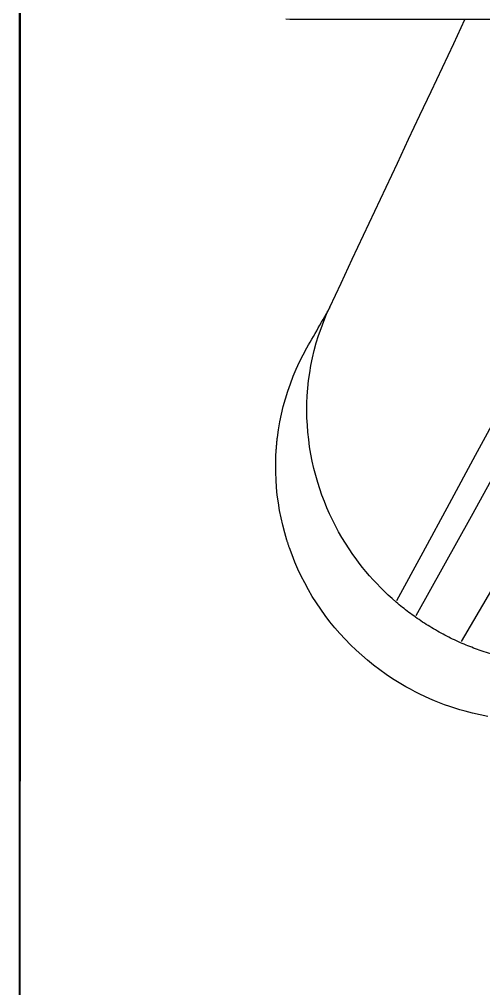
# Model space of a CAD drawing. Extents: x 11992 to 29481, y -6727 to 6811.
# Drawn here: x 14399.61 to 14408.78, y 1381.45 to 1400.6 of the extents above; entities that cross this region are included whole.
import ezdxf

# ---------------------------------------------------------------- set-up
doc = ezdxf.new("R2010")
doc.units = 0
doc.header["$MEASUREMENT"] = 0
doc.linetypes.add('DASHED', pattern=[19.05, 12.7, -6.35])
doc.layers.get('0').update_dxf_attribs({"color": 8, "linetype": 'CONTINUOUS'})
doc.layers.add('DQ-BEAM-DASH', color=8, linetype='DASHED')
doc.layers.add('WALL', color=8, linetype='CONTINUOUS')

# ---------------------------------------------------------------- blocks, each defined once
blk = doc.blocks.new('MB-B')
at = {"layer": 'DQ-BEAM-DASH', "ltscale": 0.01}
blk.add_line((-15700, 7400), (-15700, 5200.001), dxfattribs=at)

msp = doc.modelspace()

# ---------------------------------------------------------------- linework, layer by layer
for p, q in [((14399.619, 630.595, -2440.428), (14399.629, 3630.597, -2440.428)), ((14399.625, 1409.808, -2336.517), (14399.625, 1400.265, -2382.65)), ((14399.625, 1409.313, -2336.557), (14399.625, 1399.865, -2382.668)), ((14399.625, 1408.561, -2336.557), (14399.625, 1399.225, -2382.668)), ((14399.625, 1404.646, -2354.904), (14399.625, 1396.891, -2393.214)), ((14399.625, 1401.575, -2423.919), (14399.625, 1399.621, -2431.348)), ((14399.625, 1400.564, -2374.079), (14399.625, 1401.353, -2370.192)), ((14399.625, 1400.739, -1938.877), (14399.625, 1400.487, -1938.961)), ((14399.625, 1400.363, -2122.841), (14399.625, 1400.649, -2122.941)), ((14404.95, 1400.599, -1930.428), (14404.87, 1400.603, -1930.428)), ((14435.876, 1400.599, -1930.428), (14404.95, 1400.599, -1930.428)), ((14408.186, 1400.125, -1930.428), (14408.408, 1400.599, -1930.428)), ((14399.625, 1399.775, -2377.966), (14399.625, 1400.564, -2374.079)), ((14399.625, 1400.487, -1938.961), (14399.625, 1400.216, -1939.061)), ((14399.625, 1400.081, -2122.733), (14399.625, 1400.363, -2122.841)), ((14399.625, 1400.265, -2382.65), (14399.625, 1389.11, -2436.385)), ((14399.625, 1400.216, -1939.061), (14399.625, 1399.949, -1939.168)), ((14399.625, 1399.814, -2122.621), (14399.625, 1400.081, -2122.733)), ((14407.964, 1399.652, -1930.428), (14408.186, 1400.125, -1930.428)), ((14399.625, 1399.949, -1939.168), (14399.625, 1399.685, -1939.284)), ((14399.625, 1399.865, -2382.668), (14399.625, 1388.813, -2436.366)), ((14399.625, 1399.55, -2122.501), (14399.625, 1399.814, -2122.621)), ((14399.625, 1398.986, -2381.853), (14399.625, 1399.775, -2377.966)), ((14399.625, 1399.685, -1939.284), (14399.625, 1399.425, -1939.407)), ((14407.741, 1399.178, -1930.428), (14407.964, 1399.652, -1930.428)), ((14399.625, 1399.621, -2431.348), (14399.625, 1397.667, -2438.777)), ((14399.625, 1399.29, -2122.373), (14399.625, 1399.55, -2122.501)), ((14399.625, 1399.425, -1939.407), (14399.625, 1399.169, -1939.537)), ((14399.625, 1399.034, -2122.237), (14399.625, 1399.29, -2122.373)), ((14399.625, 1399.225, -2382.668), (14399.625, 1388.306, -2436.366)), ((14399.625, 1399.169, -1939.537), (14399.625, 1398.917, -1939.675)), ((14407.518, 1398.705, -1930.428), (14407.741, 1399.178, -1930.428)), ((14399.625, 1398.783, -2122.095), (14399.625, 1399.034, -2122.237)), ((14399.625, 1398.196, -2385.74), (14399.625, 1398.986, -2381.853)), ((14399.625, 1398.917, -1939.675), (14399.625, 1398.67, -1939.82)), ((14399.625, 1398.536, -2121.945), (14399.625, 1398.783, -2122.095)), ((14407.296, 1398.231, -1930.428), (14407.518, 1398.705, -1930.428)), ((14399.625, 1398.67, -1939.82), (14399.625, 1398.426, -1939.971)), ((14399.625, 1398.294, -2121.788), (14399.625, 1398.536, -2121.945)), ((14399.625, 1398.426, -1939.971), (14399.625, 1398.188, -1940.13)), ((14399.625, 1398.056, -2121.625), (14399.625, 1398.294, -2121.788)), ((14399.625, 1397.407, -2389.626), (14399.625, 1398.196, -2385.74)), ((14399.625, 1398.188, -1940.13), (14399.625, 1397.955, -1940.295)), ((14407.073, 1397.757, -1930.428), (14407.296, 1398.231, -1930.428)), ((14399.625, 1397.824, -2121.455), (14399.625, 1398.056, -2121.625)), ((14399.625, 1397.955, -1940.295), (14399.625, 1397.726, -1940.466)), ((14399.625, 1397.597, -2121.278), (14399.625, 1397.824, -2121.455)), ((14399.625, 1397.726, -1940.466), (14399.625, 1397.503, -1940.644)), ((14406.851, 1397.284, -1930.428), (14407.073, 1397.757, -1930.428)), ((14399.625, 1397.659, -2438.757), (14399.625, 1397.662, -2438.774)), ((14399.625, 1397.662, -2438.774), (14399.625, 1397.662, -2438.79)), ((14399.625, 1397.662, -2438.79), (14399.625, 1397.659, -2438.806)), ((14399.625, 1397.659, -2438.808), (14399.625, 1397.625, -2438.912)), ((14399.625, 1397.654, -2438.74), (14399.625, 1397.659, -2438.757)), ((14399.625, 1397.645, -2438.722), (14399.625, 1397.654, -2438.74)), ((14399.625, 1397.633, -2438.703), (14399.625, 1397.645, -2438.722)), ((14399.625, 1397.619, -2438.683), (14399.625, 1397.633, -2438.703)), ((14399.625, 1397.625, -2438.912), (14399.625, 1397.584, -2439.009)), ((14399.625, 1397.602, -2438.663), (14399.625, 1397.619, -2438.683)), ((14399.625, 1397.582, -2438.643), (14399.625, 1397.602, -2438.663)), ((14399.625, 1397.375, -2121.096), (14399.625, 1397.597, -2121.278)), ((14399.625, 1397.584, -2439.009), (14399.625, 1397.537, -2439.099)), ((14399.625, 1397.559, -2438.622), (14399.625, 1397.582, -2438.643)), ((14399.625, 1397.534, -2438.6), (14399.625, 1397.559, -2438.622)), ((14399.625, 1397.537, -2439.099), (14399.625, 1397.484, -2439.182)), ((14399.625, 1397.505, -2438.578), (14399.625, 1397.534, -2438.6)), ((14399.625, 1397.503, -1940.644), (14399.625, 1397.278, -1940.834)), ((14399.625, 1397.47, -2438.552), (14399.625, 1397.501, -2438.574)), ((14399.625, 1397.484, -2439.182), (14399.625, 1397.424, -2439.259)), ((14399.625, 1397.437, -2438.529), (14399.625, 1397.47, -2438.552)), ((14399.625, 1397.401, -2438.506), (14399.625, 1397.437, -2438.529)), ((14399.625, 1397.424, -2439.259), (14399.625, 1397.357, -2439.329)), ((14399.625, 1396.617, -2393.513), (14399.625, 1397.407, -2389.626)), ((14399.625, 1397.363, -2438.482), (14399.625, 1397.401, -2438.506)), ((14399.625, 1397.159, -2120.907), (14399.625, 1397.375, -2121.096)), ((14399.625, 1397.322, -2438.458), (14399.625, 1397.363, -2438.482)), ((14399.625, 1397.357, -2439.329), (14399.625, 1397.284, -2439.392)), ((14399.625, 1397.278, -2438.434), (14399.625, 1397.322, -2438.458)), ((14399.625, 1397.284, -2439.392), (14399.625, 1397.205, -2439.448)), ((14399.625, 1397.278, -1940.834), (14399.625, 1397.058, -1941.031)), ((14399.625, 1397.232, -2438.409), (14399.625, 1397.278, -2438.434)), ((14399.625, 1397.184, -2438.383), (14399.625, 1397.232, -2438.409)), ((14399.625, 1397.215, -2440.393), (14399.625, 1397.217, -2440.437)), ((14399.625, 1397.217, -2440.437), (14399.625, 1397.216, -2440.481)), ((14399.625, 1397.216, -2440.481), (14399.625, 1397.215, -2440.525)), ((14399.625, 1397.212, -2440.35), (14399.625, 1397.215, -2440.393)), ((14399.625, 1397.215, -2440.525), (14399.625, 1397.211, -2440.569)), ((14399.625, 1397.206, -2440.306), (14399.625, 1397.212, -2440.35)), ((14399.625, 1397.211, -2440.569), (14399.625, 1397.206, -2440.612)), ((14399.625, 1397.2, -2440.263), (14399.625, 1397.206, -2440.306)), ((14399.625, 1397.206, -2440.612), (14399.625, 1397.198, -2440.656)), ((14399.625, 1397.205, -2439.448), (14399.625, 1397.119, -2439.497)), ((14399.625, 1397.191, -2440.22), (14399.625, 1397.2, -2440.263)), ((14399.625, 1397.198, -2440.656), (14399.625, 1397.189, -2440.699)), ((14399.625, 1397.18, -2440.177), (14399.625, 1397.191, -2440.22)), ((14399.625, 1397.189, -2440.699), (14399.625, 1397.133, -2440.94)), ((14399.625, 1397.133, -2438.358), (14399.625, 1397.184, -2438.383)), ((14399.625, 1397.168, -2440.133), (14399.625, 1397.18, -2440.177)), ((14399.625, 1397.153, -2440.09), (14399.625, 1397.168, -2440.133)), ((14399.625, 1396.943, -2120.707), (14399.625, 1397.159, -2120.907)), ((14399.625, 1397.136, -2440.047), (14399.625, 1397.153, -2440.09)), ((14406.628, 1396.81, -1930.428), (14406.851, 1397.284, -1930.428)), ((14399.625, 1397.118, -2440.005), (14399.625, 1397.136, -2440.047)), ((14399.625, 1397.133, -2440.94), (14399.625, 1397.077, -2441.182)), ((14399.625, 1397.08, -2438.331), (14399.625, 1397.133, -2438.358)), ((14399.625, 1397.119, -2439.497), (14399.625, 1397.026, -2439.539)), ((14399.625, 1397.098, -2439.963), (14399.625, 1397.118, -2440.005)), ((14399.625, 1397.077, -2439.923), (14399.625, 1397.098, -2439.963)), ((14399.625, 1397.024, -2438.305), (14399.625, 1397.08, -2438.331)), ((14399.625, 1397.053, -2439.883), (14399.625, 1397.077, -2439.923)), ((14399.625, 1397.077, -2441.182), (14399.625, 1397.02, -2441.423)), ((14399.625, 1397.058, -1941.031), (14399.625, 1396.845, -1941.234)), ((14399.625, 1397.029, -2439.844), (14399.625, 1397.053, -2439.883)), ((14399.625, 1397.003, -2439.806), (14399.625, 1397.029, -2439.844)), ((14399.625, 1397.026, -2439.539), (14399.625, 1396.928, -2439.575)), ((14399.625, 1396.966, -2438.278), (14399.625, 1397.024, -2438.305)), ((14399.625, 1397.02, -2441.423), (14399.625, 1396.964, -2441.665)), ((14399.625, 1396.975, -2439.769), (14399.625, 1397.003, -2439.806)), ((14399.625, 1396.947, -2439.733), (14399.625, 1396.975, -2439.769)), ((14399.625, 1396.913, -2438.254), (14399.625, 1396.966, -2438.278)), ((14399.625, 1396.964, -2441.665), (14399.625, 1396.908, -2441.906)), ((14399.625, 1396.917, -2439.699), (14399.625, 1396.947, -2439.733)), ((14399.625, 1396.732, -2120.501), (14399.625, 1396.943, -2120.707)), ((14399.625, 1396.928, -2439.575), (14399.625, 1396.822, -2439.603)), ((14399.625, 1396.883, -2439.662), (14399.625, 1396.917, -2439.699)), ((14399.625, 1396.858, -2438.23), (14399.625, 1396.913, -2438.254)), ((14399.625, 1396.908, -2441.906), (14399.625, 1396.851, -2442.148)), ((14399.625, 1396.891, -2393.214), (14399.625, 1388.131, -2436.385)), ((14399.625, 1396.847, -2439.627), (14399.625, 1396.883, -2439.662)), ((14399.625, 1396.801, -2438.205), (14399.625, 1396.858, -2438.23)), ((14399.625, 1396.851, -2442.148), (14399.625, 1396.795, -2442.389)), ((14399.625, 1396.811, -2439.593), (14399.625, 1396.847, -2439.627)), ((14399.625, 1396.845, -1941.234), (14399.625, 1396.638, -1941.442)), ((14399.625, 1396.773, -2439.56), (14399.625, 1396.811, -2439.593)), ((14399.625, 1396.743, -2438.18), (14399.625, 1396.801, -2438.205)), ((14399.625, 1396.795, -2442.389), (14399.625, 1396.739, -2442.63)), ((14399.625, 1396.734, -2439.529), (14399.625, 1396.773, -2439.56)), ((14406.406, 1396.336, -1930.428), (14406.628, 1396.81, -1930.428)), ((14399.625, 1396.683, -2438.155), (14399.625, 1396.743, -2438.18)), ((14399.625, 1396.739, -2442.63), (14399.625, 1396.683, -2442.872)), ((14399.625, 1396.695, -2439.498), (14399.625, 1396.734, -2439.529)), ((14399.625, 1396.528, -2120.29), (14399.625, 1396.732, -2120.501)), ((14399.625, 1396.654, -2439.469), (14399.625, 1396.695, -2439.498)), ((14399.625, 1396.683, -2442.872), (14399.625, 1396.626, -2443.113)), ((14399.625, 1396.621, -2438.13), (14399.625, 1396.683, -2438.155)), ((14399.625, 1396.613, -2439.44), (14399.625, 1396.654, -2439.469)), ((14399.625, 1396.638, -1941.442), (14399.625, 1396.437, -1941.656)), ((14399.625, 1396.626, -2443.113), (14399.625, 1396.57, -2443.355)), ((14399.625, 1396.557, -2438.105), (14399.625, 1396.621, -2438.13)), ((14399.625, 1395.888, -2397.097), (14399.625, 1396.617, -2393.513)), ((14399.625, 1396.571, -2439.413), (14399.625, 1396.613, -2439.44)), ((14399.625, 1396.529, -2439.386), (14399.625, 1396.571, -2439.413)), ((14399.625, 1396.57, -2443.355), (14399.625, 1396.514, -2443.596)), ((14399.625, 1396.492, -2438.079), (14399.625, 1396.557, -2438.105)), ((14399.625, 1396.485, -2439.36), (14399.625, 1396.529, -2439.386)), ((14399.625, 1396.331, -2120.073), (14399.625, 1396.528, -2120.29)), ((14399.625, 1396.514, -2443.597), (14399.625, 1396.498, -2443.66)), ((14399.625, 1396.498, -2443.66), (14399.625, 1396.478, -2443.722)), ((14399.625, 1396.425, -2438.054), (14399.625, 1396.492, -2438.079)), ((14399.625, 1396.442, -2439.334), (14399.625, 1396.485, -2439.36)), ((14399.625, 1396.478, -2443.722), (14399.625, 1396.453, -2443.782)), ((14399.625, 1396.453, -2443.782), (14399.625, 1396.424, -2443.842)), ((14399.625, 1396.377, -2439.298), (14399.625, 1396.442, -2439.334)), ((14399.625, 1396.437, -1941.656), (14399.625, 1396.243, -1941.876)), ((14399.625, 1396.357, -2438.028), (14399.625, 1396.425, -2438.054)), ((14399.625, 1396.424, -2443.842), (14399.625, 1396.392, -2443.9)), ((14399.625, 1396.392, -2443.9), (14399.625, 1396.356, -2443.955)), ((14399.625, 1396.31, -2439.262), (14399.625, 1396.377, -2439.298)), ((14399.625, 1396.287, -2438.002), (14399.625, 1396.357, -2438.028)), ((14399.625, 1396.356, -2443.955), (14399.625, 1396.317, -2444.009)), ((14399.625, 1396.14, -2119.85), (14399.625, 1396.331, -2120.073)), ((14399.625, 1396.317, -2444.009), (14399.625, 1396.274, -2444.061)), ((14399.625, 1396.244, -2439.228), (14399.625, 1396.31, -2439.262)), ((14399.625, 1396.216, -2437.975), (14399.625, 1396.287, -2438.002)), ((14399.625, 1396.274, -2444.061), (14399.625, 1396.229, -2444.11)), ((14399.625, 1396.176, -2439.195), (14399.625, 1396.244, -2439.228)), ((14399.625, 1396.243, -1941.876), (14399.625, 1396.054, -1942.1)), ((14399.625, 1396.229, -2444.11), (14399.625, 1396.181, -2444.156)), ((14399.625, 1396.142, -2437.949), (14399.625, 1396.216, -2437.975)), ((14406.184, 1395.863, -1930.428), (14406.406, 1396.336, -1930.428)), ((14399.625, 1396.181, -2444.156), (14399.625, 1396.13, -2444.199)), ((14399.625, 1396.109, -2439.163), (14399.625, 1396.176, -2439.195)), ((14399.625, 1396.066, -2437.922), (14399.625, 1396.142, -2437.949)), ((14399.625, 1395.955, -2119.623), (14399.625, 1396.14, -2119.85)), ((14399.625, 1396.13, -2444.199), (14399.625, 1396.078, -2444.238)), ((14399.625, 1396.04, -2439.132), (14399.625, 1396.109, -2439.163)), ((14399.625, 1396.078, -2444.238), (14399.625, 1396.017, -2444.278)), ((14399.625, 1395.99, -2437.895), (14399.625, 1396.066, -2437.922)), ((14399.625, 1396.054, -1942.1), (14399.625, 1395.873, -1942.33)), ((14399.625, 1395.972, -2439.102), (14399.625, 1396.04, -2439.132)), ((14399.625, 1396.017, -2444.278), (14399.625, 1395.955, -2444.313)), ((14399.625, 1395.912, -2437.868), (14399.625, 1395.99, -2437.895)), ((14399.625, 1395.903, -2439.073), (14399.625, 1395.972, -2439.102)), ((14399.625, 1395.955, -2444.313), (14399.625, 1395.89, -2444.345)), ((14399.625, 1395.777, -2119.391), (14399.625, 1395.955, -2119.623)), ((14399.625, 1395.832, -2437.841), (14399.625, 1395.912, -2437.868)), ((14399.625, 1395.833, -2439.044), (14399.625, 1395.903, -2439.073)), ((14399.625, 1395.89, -2444.345), (14399.625, 1395.824, -2444.373)), ((14399.625, 1395.16, -2400.681), (14399.625, 1395.888, -2397.097)), ((14399.625, 1395.873, -1942.33), (14399.625, 1395.698, -1942.564)), ((14399.625, 1395.764, -2439.016), (14399.625, 1395.833, -2439.044)), ((14399.625, 1395.751, -2437.814), (14399.625, 1395.832, -2437.841)), ((14399.625, 1395.824, -2444.373), (14399.625, 1395.756, -2444.398)), ((14405.961, 1395.389, -1930.428), (14406.184, 1395.863, -1930.428)), ((14399.625, 1395.606, -2119.154), (14399.625, 1395.777, -2119.391)), ((14399.625, 1395.694, -2438.989), (14399.625, 1395.764, -2439.016)), ((14399.625, 1395.756, -2444.398), (14399.625, 1395.687, -2444.419)), ((14399.625, 1395.669, -2437.787), (14399.625, 1395.751, -2437.814)), ((14399.625, 1395.698, -1942.564), (14399.625, 1395.529, -1942.803)), ((14399.625, 1395.624, -2438.962), (14399.625, 1395.694, -2438.989)), ((14399.625, 1395.687, -2444.419), (14399.625, 1395.617, -2444.437)), ((14399.625, 1395.586, -2437.76), (14399.625, 1395.669, -2437.787)), ((14399.625, 1395.492, -2438.913), (14399.625, 1395.624, -2438.962)), ((14399.625, 1395.617, -2444.437), (14399.625, 1395.545, -2444.452)), ((14399.625, 1395.441, -2118.913), (14399.625, 1395.606, -2119.154)), ((14399.625, 1395.502, -2437.733), (14399.625, 1395.586, -2437.76)), ((14399.625, 1395.545, -2444.452), (14399.625, 1395.473, -2444.465)), ((14399.625, 1395.529, -1942.803), (14399.625, 1395.368, -1943.046)), ((14399.625, 1395.416, -2437.705), (14399.625, 1395.502, -2437.733)), ((14399.625, 1395.359, -2438.864), (14399.625, 1395.492, -2438.913)), ((14399.625, 1395.473, -2444.465), (14399.625, 1395.401, -2444.475)), ((14399.625, 1395.284, -2118.667), (14399.625, 1395.441, -2118.913)), ((14399.625, 1395.329, -2437.678), (14399.625, 1395.416, -2437.705)), ((14399.625, 1395.401, -2444.475), (14399.625, 1395.328, -2444.484)), ((14399.625, 1395.368, -1943.046), (14399.625, 1395.214, -1943.293)), ((14399.625, 1395.227, -2438.817), (14399.625, 1395.359, -2438.864)), ((14399.625, 1395.242, -2437.651), (14399.625, 1395.329, -2437.678)), ((14399.625, 1395.328, -2444.484), (14399.625, 1395.255, -2444.49)), ((14399.625, 1395.133, -2118.418), (14399.625, 1395.284, -2118.667)), ((14399.625, 1395.255, -2444.49), (14399.625, 1395.198, -2444.493)), ((14399.625, 1395.241, -2437.651), (14399.625, 1395.201, -2437.802)), ((14405.739, 1394.915, -1930.428), (14405.961, 1395.389, -1930.428)), ((14399.625, 1395.093, -2438.771), (14399.625, 1395.227, -2438.817)), ((14399.625, 1395.214, -1943.293), (14399.625, 1395.052, -1943.568)), ((14399.625, 1395.201, -2437.802), (14399.625, 1395.158, -2437.94)), ((14399.625, 1395.198, -2444.493), (14399.625, 1395.141, -2444.496)), ((14399.625, 1394.432, -2404.265), (14399.625, 1395.16, -2400.681)), ((14399.625, 1395.158, -2437.94), (14399.625, 1395.111, -2438.065)), ((14399.625, 1395.141, -2444.496), (14399.625, 1395.084, -2444.498)), ((14399.625, 1394.989, -2118.165), (14399.625, 1395.133, -2118.418)), ((14399.625, 1395.111, -2438.065), (14399.625, 1395.06, -2438.177)), ((14399.625, 1394.96, -2438.727), (14399.625, 1395.093, -2438.771)), ((14399.625, 1395.084, -2444.498), (14399.625, 1395.027, -2444.498)), ((14399.625, 1395.06, -2438.177), (14399.625, 1395.006, -2438.276)), ((14399.625, 1395.052, -1943.568), (14399.625, 1394.9, -1943.848)), ((14399.625, 1395.027, -2444.498), (14399.625, 1394.97, -2444.498)), ((14399.625, 1395.006, -2438.276), (14399.625, 1394.948, -2438.361)), ((14399.625, 1394.857, -2117.917), (14399.625, 1394.989, -2118.165)), ((14399.625, 1394.97, -2444.498), (14399.625, 1394.914, -2444.497)), ((14399.625, 1394.826, -2438.683), (14399.625, 1394.96, -2438.727)), ((14399.625, 1394.948, -2438.361), (14399.625, 1394.887, -2438.433)), ((14399.625, 1394.914, -2444.497), (14399.625, 1394.857, -2444.496)), ((14399.625, 1394.9, -1943.848), (14399.625, 1394.755, -1944.131)), ((14399.625, 1394.887, -2438.433), (14399.625, 1394.822, -2438.493)), ((14399.625, 1394.857, -2444.496), (14399.625, 1394.8, -2444.494)), ((14399.625, 1394.731, -2117.666), (14399.625, 1394.857, -2117.917)), ((14405.676, 1394.777, -1930.428), (14405.739, 1394.915, -1930.428)), ((14405.702, 1394.839, -1930.428), (14405.708, 1394.849, -1930.428)), ((14405.708, 1394.849, -1930.428), (14405.714, 1394.86, -1930.428)), ((14405.714, 1394.86, -1930.428), (14405.72, 1394.87, -1930.428)), ((14405.72, 1394.87, -1930.428), (14405.727, 1394.88, -1930.428)), ((14405.727, 1394.88, -1930.428), (14405.733, 1394.891, -1930.428)), ((14405.733, 1394.891, -1930.428), (14405.739, 1394.901, -1930.428)), ((14405.739, 1394.901, -1930.428), (14405.745, 1394.912, -1930.428)), ((14399.625, 1394.691, -2438.64), (14399.625, 1394.826, -2438.683)), ((14399.625, 1394.822, -2438.493), (14399.625, 1394.754, -2438.539)), ((14399.625, 1394.8, -2444.494), (14399.625, 1394.743, -2444.491)), ((14399.625, 1394.755, -1944.131), (14399.625, 1394.62, -1944.419)), ((14399.625, 1394.754, -2438.539), (14399.625, 1394.682, -2438.571)), ((14399.625, 1394.743, -2444.491), (14399.625, 1394.687, -2444.488)), ((14399.625, 1394.612, -2117.412), (14399.625, 1394.731, -2117.666)), ((14399.625, 1394.557, -2438.599), (14399.625, 1394.691, -2438.64)), ((14399.625, 1394.687, -2444.488), (14399.625, 1394.63, -2444.484)), ((14399.625, 1394.682, -2438.571), (14399.625, 1394.607, -2438.591)), ((14405.576, 1394.617, -1930.428), (14405.608, 1394.673, -1930.428)), ((14405.608, 1394.673, -1930.428), (14405.639, 1394.729, -1930.428)), ((14405.619, 1394.637, -1930.428), (14405.676, 1394.777, -1930.428)), ((14405.639, 1394.729, -1930.428), (14405.671, 1394.786, -1930.428)), ((14405.671, 1394.786, -1930.428), (14405.678, 1394.797, -1930.428)), ((14405.678, 1394.797, -1930.428), (14405.684, 1394.807, -1930.428)), ((14405.684, 1394.807, -1930.428), (14405.69, 1394.818, -1930.428)), ((14405.69, 1394.818, -1930.428), (14405.696, 1394.828, -1930.428)), ((14405.696, 1394.828, -1930.428), (14405.702, 1394.839, -1930.428)), ((14399.625, 1394.63, -2444.484), (14399.625, 1394.573, -2444.48)), ((14399.625, 1394.62, -1944.419), (14399.625, 1394.493, -1944.71)), ((14399.625, 1394.5, -2117.155), (14399.625, 1394.612, -2117.412)), ((14399.625, 1394.607, -2438.591), (14399.625, 1394.528, -2438.598)), ((14399.625, 1394.573, -2444.48), (14399.625, 1394.495, -2444.474)), ((14399.625, 1394.422, -2438.558), (14399.625, 1394.557, -2438.599)), ((14399.625, 1394.395, -2116.895), (14399.625, 1394.5, -2117.155)), ((14399.625, 1394.495, -2444.474), (14399.625, 1394.418, -2444.468)), ((14399.625, 1394.493, -1944.71), (14399.625, 1394.374, -1945.004)), ((14405.48, 1394.448, -1930.428), (14405.512, 1394.504, -1930.428)), ((14405.512, 1394.504, -1930.428), (14405.544, 1394.56, -1930.428)), ((14405.516, 1394.351, -1930.428), (14405.566, 1394.495, -1930.428)), ((14405.544, 1394.56, -1930.428), (14405.576, 1394.617, -1930.428)), ((14405.566, 1394.495, -1930.428), (14405.619, 1394.637, -1930.428)), ((14399.625, 1393.703, -2407.848), (14399.625, 1394.432, -2404.265)), ((14399.625, 1394.287, -2438.518), (14399.625, 1394.422, -2438.558)), ((14399.625, 1394.418, -2444.468), (14399.625, 1394.34, -2444.461)), ((14399.625, 1394.296, -2116.633), (14399.625, 1394.395, -2116.895)), ((14399.625, 1394.374, -1945.004), (14399.625, 1394.264, -1945.302)), ((14399.625, 1394.34, -2444.461), (14399.625, 1394.262, -2444.453)), ((14399.625, 1394.204, -2116.369), (14399.625, 1394.296, -2116.633)), ((14399.625, 1394.151, -2438.478), (14399.625, 1394.287, -2438.518)), ((14405.352, 1394.223, -1930.428), (14405.384, 1394.279, -1930.428)), ((14405.384, 1394.279, -1930.428), (14405.416, 1394.335, -1930.428)), ((14405.416, 1394.335, -1930.428), (14405.448, 1394.391, -1930.428)), ((14405.448, 1394.391, -1930.428), (14405.48, 1394.448, -1930.428)), ((14405.473, 1394.206, -1930.428), (14405.516, 1394.351, -1930.428)), ((14399.625, 1394.264, -1945.302), (14399.625, 1394.163, -1945.602)), ((14399.625, 1394.262, -2444.453), (14399.625, 1394.184, -2444.445)), ((14399.625, 1394.119, -2116.103), (14399.625, 1394.204, -2116.369)), ((14399.625, 1394.184, -2444.445), (14399.625, 1394.106, -2444.437)), ((14399.625, 1394.163, -1945.602), (14399.625, 1394.071, -1945.905)), ((14399.625, 1394.016, -2438.44), (14399.625, 1394.151, -2438.478)), ((14399.625, 1394.04, -2115.834), (14399.625, 1394.119, -2116.103)), ((14399.625, 1394.106, -2444.437), (14399.625, 1394.029, -2444.428)), ((14405.214, 1393.973, -1930.428), (14405.289, 1394.11, -1930.428)), ((14405.289, 1394.11, -1930.428), (14405.32, 1394.166, -1930.428)), ((14405.32, 1394.166, -1930.428), (14405.352, 1394.223, -1930.428)), ((14405.433, 1394.06, -1930.428), (14405.473, 1394.206, -1930.428)), ((14399.625, 1394.071, -1945.905), (14399.625, 1393.987, -1946.211)), ((14399.625, 1393.969, -2115.564), (14399.625, 1394.04, -2115.834)), ((14399.625, 1394.029, -2444.428), (14399.625, 1393.951, -2444.419)), ((14399.625, 1393.858, -2438.396), (14399.625, 1394.016, -2438.44)), ((14399.625, 1393.987, -1946.211), (14399.625, 1393.912, -1946.518)), ((14399.625, 1393.904, -2115.293), (14399.625, 1393.969, -2115.564)), ((14399.625, 1393.951, -2444.419), (14399.625, 1393.873, -2444.41)), ((14399.625, 1393.912, -1946.518), (14399.625, 1393.846, -1946.827)), ((14399.625, 1393.846, -2115.02), (14399.625, 1393.904, -2115.293)), ((14405.143, 1393.833, -1930.428), (14405.214, 1393.973, -1930.428)), ((14405.368, 1393.763, -1930.428), (14405.398, 1393.912, -1930.428)), ((14405.398, 1393.912, -1930.428), (14405.433, 1394.06, -1930.428)), ((14399.625, 1393.873, -2444.41), (14399.625, 1393.796, -2444.4)), ((14399.625, 1393.7, -2438.353), (14399.625, 1393.858, -2438.396)), ((14399.625, 1393.721, -2114.385), (14399.625, 1393.846, -2115.02)), ((14399.625, 1393.846, -1946.827), (14399.625, 1393.715, -1947.493)), ((14399.625, 1393.796, -2444.4), (14399.625, 1393.718, -2444.39)), ((14399.625, 1393.597, -2113.75), (14399.625, 1393.721, -2114.385)), ((14399.625, 1393.718, -2444.39), (14399.625, 1393.641, -2444.379)), ((14399.625, 1393.715, -1947.493), (14399.625, 1393.585, -1948.158)), ((14399.625, 1392.974, -2411.432), (14399.625, 1393.703, -2407.848)), ((14399.625, 1393.541, -2438.31), (14399.625, 1393.7, -2438.353)), ((14405.078, 1393.691, -1930.428), (14405.143, 1393.833, -1930.428)), ((14405.342, 1393.614, -1930.428), (14405.368, 1393.763, -1930.428)), ((14399.625, 1393.641, -2444.379), (14399.625, 1393.444, -2444.351)), ((14399.625, 1393.473, -2113.115), (14399.625, 1393.597, -2113.75)), ((14399.625, 1393.585, -1948.158), (14399.625, 1393.456, -1948.823)), ((14399.625, 1393.382, -2438.269), (14399.625, 1393.541, -2438.31)), ((14404.96, 1393.401, -1930.428), (14405.017, 1393.547, -1930.428)), ((14405.017, 1393.547, -1930.428), (14405.078, 1393.691, -1930.428)), ((14405.321, 1393.463, -1930.428), (14405.342, 1393.614, -1930.428)), ((14399.625, 1393.351, -2112.48), (14399.625, 1393.473, -2113.115)), ((14399.625, 1393.456, -1948.823), (14399.625, 1393.327, -1949.489)), ((14399.625, 1393.444, -2444.351), (14399.625, 1393.249, -2444.32)), ((14399.625, 1393.223, -2438.228), (14399.625, 1393.382, -2438.269)), ((14399.625, 1393.229, -2111.844), (14399.625, 1393.351, -2112.48)), ((14399.625, 1393.327, -1949.489), (14399.625, 1393.2, -1950.155)), ((14404.909, 1393.253, -1930.428), (14404.96, 1393.401, -1930.428)), ((14405.306, 1393.312, -1930.428), (14405.321, 1393.463, -1930.428)), ((14399.625, 1393.249, -2444.32), (14399.625, 1393.053, -2444.288)), ((14399.625, 1393.109, -2111.209), (14399.625, 1393.229, -2111.844)), ((14399.625, 1393.064, -2438.189), (14399.625, 1393.223, -2438.228)), ((14399.625, 1393.2, -1950.155), (14399.625, 1393.074, -1950.821)), ((14404.863, 1393.103, -1930.428), (14404.909, 1393.253, -1930.428)), ((14405.288, 1393.017, -1930.428), (14405.294, 1393.161, -1930.428)), ((14405.294, 1393.161, -1930.428), (14405.306, 1393.312, -1930.428)), ((14399.625, 1392.989, -2110.573), (14399.625, 1393.109, -2111.209)), ((14399.625, 1393.074, -1950.821), (14399.625, 1392.949, -1951.487)), ((14399.625, 1392.905, -2438.15), (14399.625, 1393.064, -2438.189)), ((14399.625, 1393.053, -2444.288), (14399.625, 1392.858, -2444.255)), ((14399.625, 1392.87, -2109.937), (14399.625, 1392.989, -2110.573)), ((14399.625, 1392.245, -2415.016), (14399.625, 1392.974, -2411.432)), ((14399.625, 1392.949, -1951.487), (14399.625, 1392.825, -1952.154)), ((14404.785, 1392.8, -1930.428), (14404.821, 1392.952, -1930.428)), ((14404.821, 1392.952, -1930.428), (14404.863, 1393.103, -1930.428)), ((14405.286, 1392.872, -1930.428), (14405.288, 1393.017, -1930.428)), ((14409.129, 1392.939, -1930.428), (14408.611, 1391.982, -1930.428)), ((14399.625, 1392.745, -2438.112), (14399.625, 1392.905, -2438.15)), ((14399.625, 1392.753, -2109.301), (14399.625, 1392.87, -2109.937)), ((14399.625, 1392.858, -2444.255), (14399.625, 1392.663, -2444.219)), ((14399.625, 1392.825, -1952.154), (14399.625, 1392.702, -1952.82)), ((14399.625, 1392.636, -2108.665), (14399.625, 1392.753, -2109.301)), ((14399.625, 1392.586, -2438.074), (14399.625, 1392.745, -2438.112)), ((14404.753, 1392.646, -1930.428), (14404.785, 1392.8, -1930.428)), ((14405.289, 1392.728, -1930.428), (14405.286, 1392.872, -1930.428)), ((14399.625, 1392.702, -1952.82), (14399.625, 1392.58, -1953.487)), ((14399.625, 1392.663, -2444.219), (14399.625, 1392.469, -2444.182)), ((14399.625, 1392.52, -2108.028), (14399.625, 1392.636, -2108.665)), ((14399.625, 1392.426, -2438.038), (14399.625, 1392.586, -2438.074)), ((14399.625, 1392.58, -1953.487), (14399.625, 1392.46, -1954.154)), ((14404.726, 1392.491, -1930.428), (14404.753, 1392.646, -1930.428)), ((14405.296, 1392.584, -1930.428), (14405.289, 1392.728, -1930.428)), ((14405.307, 1392.44, -1930.428), (14405.296, 1392.584, -1930.428)), ((14399.625, 1392.405, -2107.391), (14399.625, 1392.52, -2108.028)), ((14399.625, 1392.469, -2444.182), (14399.625, 1392.275, -2444.144)), ((14399.625, 1392.46, -1954.154), (14399.625, 1392.34, -1954.822)), ((14399.625, 1392.265, -2438.002), (14399.625, 1392.426, -2438.038)), ((14399.625, 1392.406, -2107.391), (14399.625, 1390.314, -2094.678)), ((14404.705, 1392.336, -1930.428), (14404.726, 1392.491, -1930.428)), ((14405.322, 1392.296, -1930.428), (14405.307, 1392.44, -1930.428)), ((14399.625, 1390.259, -1967.537), (14399.625, 1392.34, -1954.822)), ((14399.625, 1392.275, -2444.144), (14399.625, 1392.081, -2444.104)), ((14399.625, 1392.105, -2437.968), (14399.625, 1392.265, -2438.002)), ((14399.625, 1391.515, -2418.6), (14399.625, 1392.245, -2415.016)), ((14404.687, 1392.16, -1930.428), (14404.689, 1392.179, -1930.428)), ((14404.689, 1392.179, -1930.428), (14404.691, 1392.199, -1930.428)), ((14404.691, 1392.199, -1930.428), (14404.692, 1392.219, -1930.428)), ((14404.692, 1392.219, -1930.428), (14404.694, 1392.238, -1930.428)), ((14404.694, 1392.238, -1930.428), (14404.696, 1392.258, -1930.428)), ((14404.696, 1392.258, -1930.428), (14404.698, 1392.277, -1930.428)), ((14404.698, 1392.277, -1930.428), (14404.701, 1392.297, -1930.428)), ((14404.701, 1392.297, -1930.428), (14404.703, 1392.316, -1930.428)), ((14404.703, 1392.316, -1930.428), (14404.705, 1392.336, -1930.428)), ((14405.341, 1392.153, -1930.428), (14405.322, 1392.296, -1930.428)), ((14399.625, 1391.955, -2437.936), (14399.625, 1392.105, -2437.968)), ((14399.625, 1392.081, -2444.104), (14399.625, 1391.887, -2444.063)), ((14404.674, 1391.951, -1930.428), (14404.682, 1392.101, -1930.428)), ((14404.682, 1392.101, -1930.428), (14404.684, 1392.121, -1930.428)), ((14404.684, 1392.121, -1930.428), (14404.685, 1392.14, -1930.428)), ((14404.685, 1392.14, -1930.428), (14404.687, 1392.16, -1930.428)), ((14405.365, 1392.01, -1930.428), (14405.341, 1392.153, -1930.428)), ((14405.393, 1391.868, -1930.428), (14405.365, 1392.01, -1930.428)), ((14408.611, 1391.982, -1930.428), (14408.094, 1391.025, -1930.428)), ((14399.625, 1391.804, -2437.905), (14399.625, 1391.955, -2437.936)), ((14399.625, 1391.887, -2444.063), (14399.625, 1391.694, -2444.02)), ((14399.625, 1391.653, -2437.874), (14399.625, 1391.804, -2437.905)), ((14404.671, 1391.8, -1930.428), (14404.674, 1391.951, -1930.428)), ((14404.672, 1391.649, -1930.428), (14404.671, 1391.8, -1930.428)), ((14405.425, 1391.727, -1930.428), (14405.393, 1391.868, -1930.428)), ((14399.625, 1391.694, -2444.02), (14399.625, 1391.5, -2443.977)), ((14399.625, 1391.502, -2437.845), (14399.625, 1391.653, -2437.874)), ((14404.678, 1391.498, -1930.428), (14404.672, 1391.649, -1930.428)), ((14405.461, 1391.586, -1930.428), (14405.425, 1391.727, -1930.428)), ((14409.071, 1391.759, -1930.428), (14408.528, 1390.777, -1930.428)), ((14399.625, 1390.786, -2422.183), (14399.625, 1391.515, -2418.6)), ((14399.625, 1391.35, -2437.816), (14399.625, 1391.502, -2437.845)), ((14399.625, 1391.5, -2443.977), (14399.625, 1391.308, -2443.933)), ((14404.688, 1391.348, -1930.428), (14404.678, 1391.498, -1930.428)), ((14405.501, 1391.447, -1930.428), (14405.461, 1391.586, -1930.428)), ((14405.541, 1391.321, -1930.428), (14405.501, 1391.447, -1930.428)), ((14399.625, 1391.199, -2437.788), (14399.625, 1391.35, -2437.816)), ((14399.625, 1391.308, -2443.933), (14399.625, 1391.113, -2443.887)), ((14404.703, 1391.198, -1930.428), (14404.688, 1391.348, -1930.428)), ((14405.585, 1391.197, -1930.428), (14405.541, 1391.321, -1930.428)), ((14399.625, 1391.047, -2437.761), (14399.625, 1391.199, -2437.788)), ((14399.625, 1391.113, -2443.887), (14399.625, 1390.92, -2443.84)), ((14399.625, 1390.896, -2437.735), (14399.625, 1391.047, -2437.761)), ((14404.723, 1391.048, -1930.428), (14404.703, 1391.198, -1930.428)), ((14404.748, 1390.898, -1930.428), (14404.723, 1391.048, -1930.428)), ((14405.632, 1391.073, -1930.428), (14405.585, 1391.197, -1930.428)), ((14405.681, 1390.951, -1930.428), (14405.632, 1391.073, -1930.428)), ((14408.094, 1391.025, -1930.428), (14407.576, 1390.067, -1930.428)), ((14399.625, 1390.92, -2443.84), (14399.625, 1390.726, -2443.793)), ((14399.625, 1390.743, -2437.71), (14399.625, 1390.896, -2437.735)), ((14404.777, 1390.75, -1930.428), (14404.748, 1390.898, -1930.428)), ((14405.735, 1390.83, -1930.428), (14405.681, 1390.951, -1930.428)), ((14405.792, 1390.71, -1930.428), (14405.735, 1390.83, -1930.428)), ((14399.625, 1390.057, -2425.767), (14399.625, 1390.786, -2422.183)), ((14399.625, 1390.591, -2437.686), (14399.625, 1390.743, -2437.71)), ((14399.625, 1390.726, -2443.793), (14399.625, 1390.533, -2443.744)), ((14404.811, 1390.602, -1930.428), (14404.777, 1390.75, -1930.428)), ((14405.851, 1390.592, -1930.428), (14405.792, 1390.71, -1930.428)), ((14408.528, 1390.777, -1930.428), (14407.984, 1389.795, -1930.428)), ((14399.625, 1390.439, -2437.663), (14399.625, 1390.591, -2437.686)), ((14399.625, 1390.533, -2443.744), (14399.625, 1390.34, -2443.694)), ((14404.849, 1390.455, -1930.428), (14404.811, 1390.602, -1930.428)), ((14404.892, 1390.31, -1930.428), (14404.849, 1390.455, -1930.428)), ((14405.914, 1390.475, -1930.428), (14405.851, 1390.592, -1930.428)), ((14405.979, 1390.36, -1930.428), (14405.914, 1390.475, -1930.428)), ((14399.625, 1390.286, -2437.641), (14399.625, 1390.439, -2437.663)), ((14399.625, 1390.34, -2443.694), (14399.625, 1390.148, -2443.642)), ((14399.625, 1390.314, -2094.678), (14399.625, 1388.602, -2081.965)), ((14399.625, 1390.176, -2437.626), (14399.625, 1390.286, -2437.641)), ((14399.625, 1388.558, -1980.252), (14399.625, 1390.259, -1967.537)), ((14404.896, 1390.297, -1930.428), (14404.892, 1390.31, -1930.428)), ((14404.899, 1390.285, -1930.428), (14404.896, 1390.297, -1930.428)), ((14404.904, 1390.272, -1930.428), (14404.899, 1390.285, -1930.428)), ((14404.908, 1390.26, -1930.428), (14404.904, 1390.272, -1930.428)), ((14404.912, 1390.247, -1930.428), (14404.908, 1390.26, -1930.428)), ((14406.048, 1390.247, -1930.428), (14405.979, 1390.36, -1930.428)), ((14399.625, 1390.066, -2437.611), (14399.625, 1390.176, -2437.626)), ((14399.625, 1390.148, -2443.642), (14399.625, 1389.956, -2443.589)), ((14399.625, 1389.955, -2437.597), (14399.625, 1390.066, -2437.611)), ((14399.625, 1389.327, -2429.351), (14399.625, 1390.057, -2425.767)), ((14404.916, 1390.235, -1930.428), (14404.912, 1390.247, -1930.428)), ((14404.92, 1390.222, -1930.428), (14404.916, 1390.235, -1930.428)), ((14404.924, 1390.21, -1930.428), (14404.92, 1390.222, -1930.428)), ((14404.928, 1390.197, -1930.428), (14404.924, 1390.21, -1930.428)), ((14404.932, 1390.185, -1930.428), (14404.928, 1390.197, -1930.428)), ((14404.937, 1390.172, -1930.428), (14404.932, 1390.185, -1930.428)), ((14404.941, 1390.16, -1930.428), (14404.937, 1390.172, -1930.428)), ((14404.993, 1390.017, -1930.428), (14404.941, 1390.16, -1930.428)), ((14406.12, 1390.135, -1930.428), (14406.048, 1390.247, -1930.428)), ((14406.195, 1390.026, -1930.428), (14406.12, 1390.135, -1930.428)), ((14407.576, 1390.067, -1930.428), (14407.059, 1389.11, -1930.428)), ((14399.625, 1389.956, -2443.589), (14399.625, 1389.764, -2443.534)), ((14399.625, 1389.844, -2437.585), (14399.625, 1389.955, -2437.597)), ((14405.049, 1389.876, -1930.428), (14404.993, 1390.017, -1930.428)), ((14405.11, 1389.736, -1930.428), (14405.049, 1389.876, -1930.428)), ((14406.257, 1389.939, -1930.428), (14406.195, 1390.026, -1930.428)), ((14406.32, 1389.854, -1930.428), (14406.257, 1389.939, -1930.428)), ((14399.625, 1389.734, -2437.573), (14399.625, 1389.844, -2437.585)), ((14399.625, 1389.764, -2443.534), (14399.625, 1389.573, -2443.478)), ((14399.625, 1389.623, -2437.562), (14399.625, 1389.734, -2437.573)), ((14405.175, 1389.599, -1930.428), (14405.11, 1389.736, -1930.428)), ((14406.386, 1389.77, -1930.428), (14406.32, 1389.854, -1930.428)), ((14406.453, 1389.688, -1930.428), (14406.386, 1389.77, -1930.428)), ((14406.522, 1389.607, -1930.428), (14406.453, 1389.688, -1930.428)), ((14407.984, 1389.795, -1930.428), (14407.441, 1388.812, -1930.428)), ((14399.625, 1389.512, -2437.553), (14399.625, 1389.623, -2437.562)), ((14399.625, 1389.573, -2443.478), (14399.625, 1389.383, -2443.42)), ((14399.625, 1389.401, -2437.545), (14399.625, 1389.512, -2437.553)), ((14405.244, 1389.463, -1930.428), (14405.175, 1389.599, -1930.428)), ((14406.593, 1389.527, -1930.428), (14406.522, 1389.607, -1930.428)), ((14406.665, 1389.45, -1930.428), (14406.593, 1389.527, -1930.428)), ((14399.625, 1389.29, -2437.538), (14399.625, 1389.401, -2437.545)), ((14399.625, 1389.383, -2443.42), (14399.625, 1389.193, -2443.36)), ((14399.625, 1388.597, -2432.934), (14399.625, 1389.327, -2429.351)), ((14405.317, 1389.33, -1930.428), (14405.244, 1389.463, -1930.428)), ((14405.394, 1389.198, -1930.428), (14405.317, 1389.33, -1930.428)), ((14406.739, 1389.373, -1930.428), (14406.665, 1389.45, -1930.428)), ((14406.815, 1389.298, -1930.428), (14406.739, 1389.373, -1930.428)), ((14406.892, 1389.224, -1930.428), (14406.815, 1389.298, -1930.428)), ((14408.931, 1389.33, -1930.428), (14408.336, 1388.305, -1930.428)), ((14399.625, 1389.179, -2437.533), (14399.625, 1389.29, -2437.538)), ((14399.625, 1389.193, -2443.36), (14399.625, 1389.003, -2443.298)), ((14399.625, 1389.067, -2437.53), (14399.625, 1389.179, -2437.533)), ((14405.476, 1389.069, -1930.428), (14405.394, 1389.198, -1930.428)), ((14406.971, 1389.153, -1930.428), (14406.892, 1389.224, -1930.428)), ((14407.051, 1389.083, -1930.428), (14406.971, 1389.153, -1930.428)), ((14399.625, 1388.956, -2437.528), (14399.625, 1389.067, -2437.53)), ((14399.625, 1389.003, -2443.298), (14399.625, 1388.93, -2443.273)), ((14399.625, 1388.908, -2437.529), (14399.625, 1388.956, -2437.528)), ((14399.625, 1388.93, -2443.273), (14399.625, 1388.856, -2443.248)), ((14399.625, 1388.86, -2437.53), (14399.625, 1388.908, -2437.529)), ((14405.561, 1388.943, -1930.428), (14405.476, 1389.069, -1930.428)), ((14405.65, 1388.818, -1930.428), (14405.561, 1388.943, -1930.428)), ((14407.081, 1389.057, -1930.428), (14407.051, 1389.083, -1930.428)), ((14407.112, 1389.031, -1930.428), (14407.081, 1389.057, -1930.428)), ((14407.143, 1389.005, -1930.428), (14407.112, 1389.031, -1930.428)), ((14407.174, 1388.98, -1930.428), (14407.143, 1389.005, -1930.428)), ((14407.206, 1388.955, -1930.428), (14407.174, 1388.98, -1930.428)), ((14407.237, 1388.93, -1930.428), (14407.206, 1388.955, -1930.428)), ((14407.269, 1388.906, -1930.428), (14407.237, 1388.93, -1930.428)), ((14399.625, 1388.812, -2437.531), (14399.625, 1388.86, -2437.53)), ((14399.625, 1388.856, -2443.248), (14399.625, 1388.782, -2443.223)), ((14399.625, 1388.764, -2437.533), (14399.625, 1388.812, -2437.531)), ((14399.625, 1388.782, -2443.223), (14399.625, 1388.709, -2443.197)), ((14399.625, 1388.717, -2437.536), (14399.625, 1388.764, -2437.533)), ((14399.625, 1388.669, -2437.539), (14399.625, 1388.717, -2437.536)), ((14405.742, 1388.697, -1930.428), (14405.65, 1388.818, -1930.428)), ((14407.301, 1388.882, -1930.428), (14407.269, 1388.906, -1930.428)), ((14407.333, 1388.858, -1930.428), (14407.301, 1388.882, -1930.428)), ((14407.366, 1388.834, -1930.428), (14407.333, 1388.858, -1930.428)), ((14407.398, 1388.811, -1930.428), (14407.366, 1388.834, -1930.428)), ((14407.431, 1388.787, -1930.428), (14407.398, 1388.811, -1930.428)), ((14407.466, 1388.763, -1930.428), (14407.431, 1388.787, -1930.428)), ((14407.501, 1388.739, -1930.428), (14407.466, 1388.763, -1930.428)), ((14407.536, 1388.715, -1930.428), (14407.501, 1388.739, -1930.428)), ((14399.625, 1388.709, -2443.197), (14399.625, 1388.636, -2443.171)), ((14399.625, 1388.621, -2437.543), (14399.625, 1388.669, -2437.539)), ((14399.625, 1388.636, -2443.171), (14399.625, 1388.563, -2443.145)), ((14399.625, 1388.574, -2437.548), (14399.625, 1388.621, -2437.543)), ((14399.625, 1388.602, -2081.965), (14399.625, 1387.269, -2069.251)), ((14399.625, 1387.867, -2436.518), (14399.625, 1388.597, -2432.934)), ((14399.625, 1388.526, -2437.554), (14399.625, 1388.574, -2437.548)), ((14399.625, 1388.563, -2443.145), (14399.625, 1388.49, -2443.118)), ((14399.625, 1387.237, -1992.966), (14399.625, 1388.558, -1980.252)), ((14399.625, 1388.479, -2437.561), (14399.625, 1388.526, -2437.554)), ((14405.839, 1388.579, -1930.428), (14405.742, 1388.697, -1930.428)), ((14405.938, 1388.463, -1930.428), (14405.839, 1388.579, -1930.428)), ((14407.572, 1388.691, -1930.428), (14407.536, 1388.715, -1930.428)), ((14407.607, 1388.668, -1930.428), (14407.572, 1388.691, -1930.428)), ((14407.644, 1388.645, -1930.428), (14407.607, 1388.668, -1930.428)), ((14407.679, 1388.622, -1930.428), (14407.644, 1388.645, -1930.428)), ((14407.716, 1388.6, -1930.428), (14407.679, 1388.622, -1930.428)), ((14407.752, 1388.578, -1930.428), (14407.716, 1388.6, -1930.428)), ((14407.789, 1388.556, -1930.428), (14407.752, 1388.578, -1930.428)), ((14407.826, 1388.535, -1930.428), (14407.789, 1388.556, -1930.428)), ((14407.863, 1388.513, -1930.428), (14407.826, 1388.535, -1930.428)), ((14399.625, 1388.49, -2443.118), (14399.625, 1388.417, -2443.091)), ((14399.625, 1388.431, -2437.569), (14399.625, 1388.479, -2437.561)), ((14399.625, 1388.385, -2437.579), (14399.625, 1388.431, -2437.569)), ((14399.625, 1388.417, -2443.091), (14399.625, 1388.345, -2443.063)), ((14399.625, 1388.347, -2437.587), (14399.625, 1388.385, -2437.579)), ((14399.625, 1388.31, -2437.596), (14399.625, 1388.347, -2437.587)), ((14399.625, 1388.345, -2443.063), (14399.625, 1388.272, -2443.035)), ((14406.041, 1388.351, -1930.428), (14405.938, 1388.463, -1930.428)), ((14406.148, 1388.242, -1930.428), (14406.041, 1388.351, -1930.428)), ((14407.9, 1388.493, -1930.428), (14407.863, 1388.513, -1930.428)), ((14407.937, 1388.472, -1930.428), (14407.9, 1388.493, -1930.428)), ((14407.975, 1388.452, -1930.428), (14407.937, 1388.472, -1930.428)), ((14408.013, 1388.432, -1930.428), (14407.975, 1388.452, -1930.428)), ((14408.05, 1388.412, -1930.428), (14408.013, 1388.432, -1930.428)), ((14408.088, 1388.393, -1930.428), (14408.05, 1388.412, -1930.428)), ((14408.126, 1388.374, -1930.428), (14408.088, 1388.393, -1930.428)), ((14408.165, 1388.355, -1930.428), (14408.126, 1388.374, -1930.428)), ((14408.203, 1388.337, -1930.428), (14408.165, 1388.355, -1930.428)), ((14408.242, 1388.318, -1930.428), (14408.203, 1388.337, -1930.428)), ((14399.625, 1388.273, -2437.606), (14399.625, 1388.31, -2437.596)), ((14399.625, 1388.237, -2437.617), (14399.625, 1388.273, -2437.606)), ((14399.625, 1388.272, -2443.035), (14399.625, 1388.2, -2443.007)), ((14399.625, 1388.267, -2437.608), (14399.625, 1388.185, -2437.535)), ((14399.625, 1388.2, -2437.629), (14399.625, 1388.237, -2437.617)), ((14399.625, 1388.164, -2437.642), (14399.625, 1388.2, -2437.629)), ((14399.625, 1388.2, -2443.007), (14399.625, 1388.128, -2442.978)), ((14399.625, 1388.185, -2437.535), (14399.625, 1388.111, -2437.459)), ((14399.625, 1388.129, -2437.656), (14399.625, 1388.164, -2437.642)), ((14406.257, 1388.136, -1930.428), (14406.148, 1388.242, -1930.428)), ((14408.28, 1388.301, -1930.428), (14408.242, 1388.318, -1930.428)), ((14408.319, 1388.283, -1930.428), (14408.28, 1388.301, -1930.428)), ((14408.356, 1388.267, -1930.428), (14408.319, 1388.283, -1930.428)), ((14408.393, 1388.251, -1930.428), (14408.356, 1388.267, -1930.428)), ((14408.43, 1388.236, -1930.428), (14408.393, 1388.251, -1930.428)), ((14408.467, 1388.22, -1930.428), (14408.43, 1388.236, -1930.428)), ((14408.504, 1388.206, -1930.428), (14408.467, 1388.22, -1930.428)), ((14408.541, 1388.191, -1930.428), (14408.504, 1388.206, -1930.428)), ((14408.579, 1388.177, -1930.428), (14408.541, 1388.191, -1930.428)), ((14408.616, 1388.163, -1930.428), (14408.579, 1388.177, -1930.428)), ((14408.654, 1388.149, -1930.428), (14408.616, 1388.163, -1930.428)), ((14408.691, 1388.135, -1930.428), (14408.654, 1388.149, -1930.428)), ((14399.625, 1388.094, -2437.671), (14399.625, 1388.129, -2437.656)), ((14399.625, 1388.128, -2442.978), (14399.625, 1388.075, -2442.957)), ((14399.625, 1388.111, -2437.459), (14399.625, 1388.047, -2437.38)), ((14399.625, 1388.059, -2437.687), (14399.625, 1388.094, -2437.671)), ((14399.625, 1388.075, -2442.957), (14399.625, 1388.023, -2442.935)), ((14399.625, 1388.025, -2437.704), (14399.625, 1388.059, -2437.687)), ((14399.625, 1388.047, -2437.38), (14399.625, 1387.991, -2437.297)), ((14399.625, 1387.991, -2437.722), (14399.625, 1388.025, -2437.704)), ((14399.625, 1388.023, -2442.935), (14399.625, 1387.97, -2442.912)), ((14399.625, 1387.991, -2437.297), (14399.625, 1387.944, -2437.211)), ((14399.625, 1387.958, -2437.741), (14399.625, 1387.991, -2437.722)), ((14399.625, 1387.97, -2442.912), (14399.625, 1387.918, -2442.89)), ((14399.625, 1387.927, -2437.76), (14399.625, 1387.958, -2437.741)), ((14406.37, 1388.033, -1930.428), (14406.257, 1388.136, -1930.428)), ((14406.486, 1387.934, -1930.428), (14406.37, 1388.033, -1930.428)), ((14408.729, 1388.122, -1930.428), (14408.691, 1388.135, -1930.428)), ((14408.767, 1388.109, -1930.428), (14408.729, 1388.122, -1930.428)), ((14409.026, 1388.029, -1930.428), (14408.767, 1388.109, -1930.428)), ((14399.625, 1387.944, -2437.211), (14399.625, 1387.906, -2437.122)), ((14399.625, 1387.897, -2437.78), (14399.625, 1387.927, -2437.76)), ((14399.625, 1387.918, -2442.89), (14399.625, 1387.865, -2442.866)), ((14399.625, 1387.906, -2437.122), (14399.625, 1387.878, -2437.029)), ((14399.625, 1387.868, -2437.801), (14399.625, 1387.897, -2437.78)), ((14399.625, 1387.878, -2437.029), (14399.625, 1387.858, -2436.934)), ((14399.625, 1387.839, -2437.823), (14399.625, 1387.868, -2437.801)), ((14399.625, 1387.851, -2436.627), (14399.625, 1387.867, -2436.518)), ((14399.625, 1387.865, -2442.866), (14399.625, 1387.813, -2442.843)), ((14399.625, 1387.858, -2436.934), (14399.625, 1387.847, -2436.835)), ((14399.625, 1387.844, -2436.732), (14399.625, 1387.851, -2436.627)), ((14399.625, 1387.847, -2436.835), (14399.625, 1387.844, -2436.732)), ((14399.625, 1387.811, -2437.846), (14399.625, 1387.839, -2437.823)), ((14399.625, 1387.813, -2442.843), (14399.625, 1387.762, -2442.818)), ((14399.625, 1387.783, -2437.87), (14399.625, 1387.811, -2437.846)), ((14399.625, 1387.757, -2437.895), (14399.625, 1387.783, -2437.87)), ((14399.625, 1387.762, -2442.818), (14399.625, 1387.71, -2442.793)), ((14406.605, 1387.838, -1930.428), (14406.486, 1387.934, -1930.428)), ((14406.727, 1387.745, -1930.428), (14406.605, 1387.838, -1930.428)), ((14399.625, 1387.731, -2437.92), (14399.625, 1387.757, -2437.895)), ((14399.625, 1387.706, -2437.946), (14399.625, 1387.731, -2437.92)), ((14399.625, 1387.71, -2442.793), (14399.625, 1387.659, -2442.767)), ((14399.625, 1387.682, -2437.974), (14399.625, 1387.706, -2437.946)), ((14399.625, 1387.659, -2438.001), (14399.625, 1387.682, -2437.974)), ((14399.625, 1387.636, -2438.03), (14399.625, 1387.659, -2438.001)), ((14399.625, 1387.659, -2442.767), (14399.625, 1387.609, -2442.74)), ((14399.625, 1387.625, -2438.045), (14399.625, 1387.636, -2438.03)), ((14399.625, 1387.614, -2438.061), (14399.625, 1387.625, -2438.045)), ((14399.625, 1387.604, -2438.076), (14399.625, 1387.614, -2438.061)), ((14399.625, 1387.609, -2442.74), (14399.625, 1387.558, -2442.713)), ((14399.625, 1387.593, -2438.092), (14399.625, 1387.604, -2438.076)), ((14399.625, 1387.583, -2438.108), (14399.625, 1387.593, -2438.092)), ((14399.625, 1387.573, -2438.124), (14399.625, 1387.583, -2438.108)), ((14399.625, 1387.564, -2438.14), (14399.625, 1387.573, -2438.124)), ((14406.851, 1387.657, -1930.428), (14406.727, 1387.745, -1930.428)), ((14406.978, 1387.571, -1930.428), (14406.851, 1387.657, -1930.428)), ((14407.107, 1387.49, -1930.428), (14406.978, 1387.571, -1930.428)), ((14399.625, 1387.555, -2438.157), (14399.625, 1387.564, -2438.14)), ((14399.625, 1387.558, -2442.713), (14399.625, 1387.509, -2442.684)), ((14399.625, 1387.546, -2438.173), (14399.625, 1387.555, -2438.157)), ((14399.625, 1387.537, -2438.19), (14399.625, 1387.546, -2438.173)), ((14399.625, 1387.529, -2438.207), (14399.625, 1387.537, -2438.19)), ((14399.625, 1387.521, -2438.224), (14399.625, 1387.529, -2438.207)), ((14399.625, 1387.514, -2438.241), (14399.625, 1387.521, -2438.224)), ((14399.625, 1387.506, -2438.257), (14399.625, 1387.514, -2438.241)), ((14399.625, 1387.509, -2442.684), (14399.625, 1387.446, -2442.646)), ((14399.625, 1387.499, -2438.274), (14399.625, 1387.506, -2438.257)), ((14399.625, 1387.493, -2438.291), (14399.625, 1387.499, -2438.274)), ((14399.625, 1387.487, -2438.308), (14399.625, 1387.493, -2438.291)), ((14399.625, 1387.481, -2438.325), (14399.625, 1387.487, -2438.308)), ((14399.625, 1387.475, -2438.342), (14399.625, 1387.481, -2438.325)), ((14399.625, 1387.469, -2438.359), (14399.625, 1387.475, -2438.342)), ((14399.625, 1387.464, -2438.376), (14399.625, 1387.469, -2438.359)), ((14399.625, 1387.459, -2438.394), (14399.625, 1387.464, -2438.376)), ((14399.625, 1387.455, -2438.411), (14399.625, 1387.459, -2438.394)), ((14399.625, 1387.451, -2438.429), (14399.625, 1387.455, -2438.411)), ((14399.625, 1387.394, -2438.67), (14399.625, 1387.451, -2438.429)), ((14399.625, 1387.446, -2442.646), (14399.625, 1387.384, -2442.607)), ((14399.625, 1387.338, -2438.912), (14399.625, 1387.394, -2438.67)), ((14399.625, 1387.384, -2442.607), (14399.625, 1387.323, -2442.565)), ((14407.239, 1387.413, -1930.428), (14407.107, 1387.49, -1930.428)), ((14407.331, 1387.361, -1930.428), (14407.239, 1387.413, -1930.428)), ((14399.625, 1387.282, -2439.153), (14399.625, 1387.338, -2438.912)), ((14399.625, 1387.323, -2442.565), (14399.625, 1387.264, -2442.522)), ((14399.625, 1387.225, -2439.395), (14399.625, 1387.282, -2439.153)), ((14399.625, 1387.269, -2069.251), (14399.625, 1386.316, -2056.537)), ((14399.625, 1387.264, -2442.522), (14399.625, 1387.206, -2442.476)), ((14399.625, 1386.294, -2005.681), (14399.625, 1387.237, -1992.966)), ((14399.625, 1387.169, -2439.636), (14399.625, 1387.225, -2439.395)), ((14399.625, 1387.206, -2442.476), (14399.625, 1387.151, -2442.429)), ((14407.425, 1387.311, -1930.428), (14407.331, 1387.361, -1930.428)), ((14407.52, 1387.263, -1930.428), (14407.425, 1387.311, -1930.428)), ((14407.616, 1387.218, -1930.428), (14407.52, 1387.263, -1930.428)), ((14407.712, 1387.174, -1930.428), (14407.616, 1387.218, -1930.428)), ((14399.625, 1387.113, -2439.878), (14399.625, 1387.169, -2439.636)), ((14399.625, 1387.151, -2442.429), (14399.625, 1387.099, -2442.379)), ((14399.625, 1387.057, -2440.119), (14399.625, 1387.113, -2439.878)), ((14399.625, 1387.099, -2442.379), (14399.625, 1387.049, -2442.326)), ((14399.625, 1387, -2440.361), (14399.625, 1387.057, -2440.119)), ((14399.625, 1387.049, -2442.326), (14399.625, 1387.002, -2442.272)), ((14399.625, 1387.002, -2442.272), (14399.625, 1386.958, -2442.214)), ((14399.625, 1386.944, -2440.602), (14399.625, 1387, -2440.361)), ((14407.81, 1387.133, -1930.428), (14407.712, 1387.174, -1930.428)), ((14407.908, 1387.093, -1930.428), (14407.81, 1387.133, -1930.428)), ((14408.007, 1387.056, -1930.428), (14407.908, 1387.093, -1930.428)), ((14408.108, 1387.021, -1930.428), (14408.007, 1387.056, -1930.428)), ((14408.208, 1386.987, -1930.428), (14408.108, 1387.021, -1930.428)), ((14399.625, 1386.958, -2442.214), (14399.625, 1386.918, -2442.154)), ((14399.625, 1386.887, -2440.843), (14399.625, 1386.944, -2440.602)), ((14399.625, 1386.918, -2442.154), (14399.625, 1386.881, -2442.092)), ((14399.625, 1386.831, -2441.085), (14399.625, 1386.887, -2440.843)), ((14399.625, 1386.881, -2442.092), (14399.625, 1386.852, -2442.033)), ((14399.625, 1386.852, -2442.033), (14399.625, 1386.826, -2441.972)), ((14399.625, 1386.775, -2441.326), (14399.625, 1386.831, -2441.085)), ((14399.625, 1386.826, -2441.972), (14399.625, 1386.804, -2441.91)), ((14399.625, 1386.804, -2441.91), (14399.625, 1386.785, -2441.846)), ((14408.309, 1386.956, -1930.428), (14408.208, 1386.987, -1930.428)), ((14408.411, 1386.928, -1930.428), (14408.309, 1386.956, -1930.428)), ((14408.56, 1386.89, -1930.428), (14408.411, 1386.928, -1930.428)), ((14408.709, 1386.856, -1930.428), (14408.56, 1386.89, -1930.428)), ((14408.86, 1386.827, -1930.428), (14408.709, 1386.856, -1930.428)), ((14399.625, 1386.785, -2441.846), (14399.625, 1386.77, -2441.782)), ((14399.625, 1386.763, -2441.39), (14399.625, 1386.777, -2441.327)), ((14399.625, 1386.77, -2441.782), (14399.625, 1386.759, -2441.716)), ((14399.625, 1386.754, -2441.454), (14399.625, 1386.763, -2441.39)), ((14399.625, 1386.759, -2441.716), (14399.625, 1386.752, -2441.65)), ((14399.625, 1386.749, -2441.519), (14399.625, 1386.754, -2441.454)), ((14399.625, 1386.752, -2441.65), (14399.625, 1386.748, -2441.584)), ((14399.625, 1386.748, -2441.584), (14399.625, 1386.749, -2441.519)), ((14399.625, 1386.316, -2056.537), (14399.625, 1385.741, -2043.823)), ((14399.625, 1385.73, -2018.395), (14399.625, 1386.294, -2005.681)), ((14399.625, 1385.741, -2043.823), (14399.625, 1385.546, -2031.109)), ((14399.625, 1385.546, -2031.109), (14399.625, 1385.73, -2018.395))]:
    msp.add_line(p, q)
at = {"layer": 'WALL'}
msp.add_line((14399.609, 630.547), (14399.609, 3730.547), dxfattribs=at)

# ---------------------------------------------------------------- block references
msp.add_blockref('MB-B', (30099.609, -4369.453))

doc.saveas('drawing.dxf')
